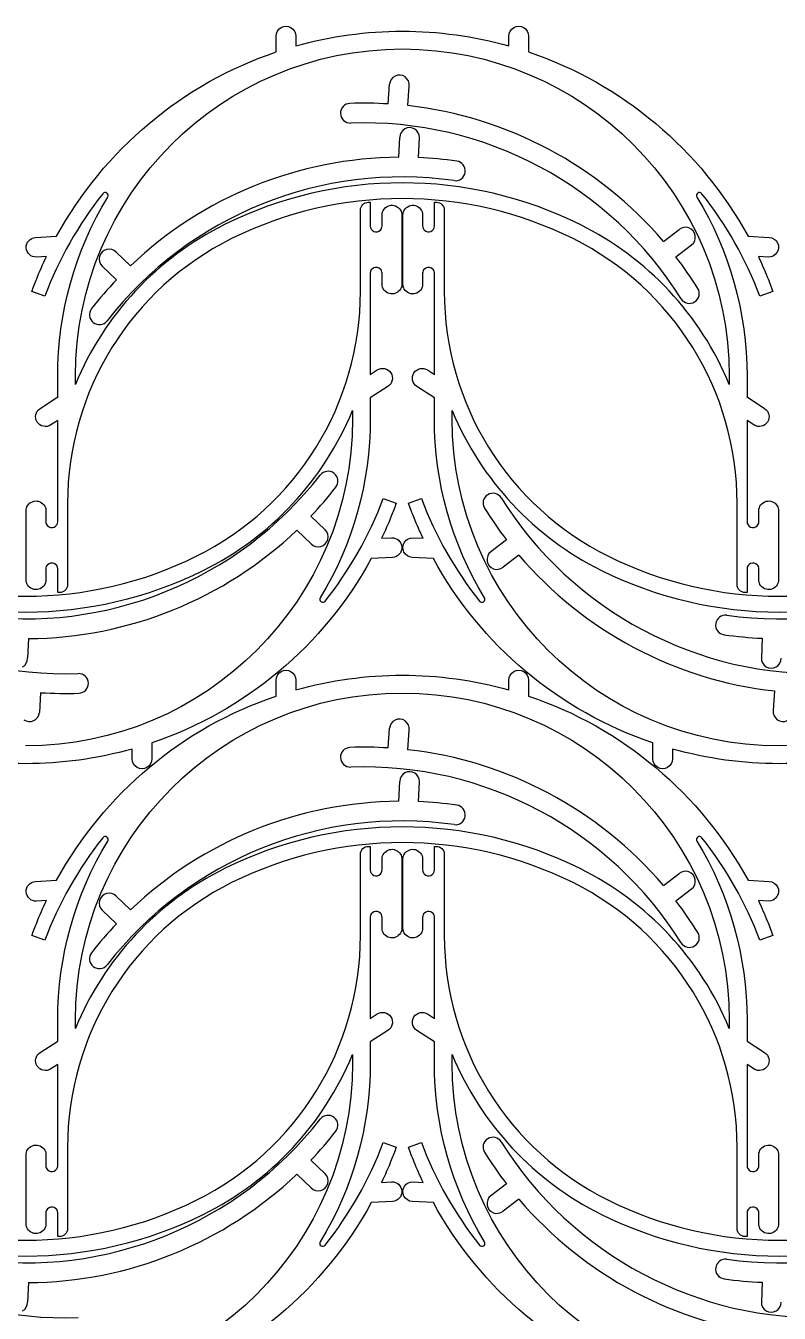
# Model space of a CAD drawing. Extents: x 5 to 3258, y 1 to 2262.
# Drawn here: x 1632 to 2174, y 1336 to 2262 of the extents above; entities that cross this region are included whole.
import ezdxf

# ---------------------------------------------------------------- set-up
doc = ezdxf.new("R2010")
doc.units = 0
doc.layers.add('Capa_1', color=7, linetype='CONTINUOUS')

msp = doc.modelspace()

# ---------------------------------------------------------------- linework, layer by layer
at = {"layer": 'Capa_1', "color": 7}
for points in [[(1811.724567, 2243.511748), (1811.724567, 2254.984296)], [(1979.263584, 2247.897682), (1979.263584, 2254.984296)], [(1993.436812, 2254.984296), (1993.436812, 2243.511748)], [(1892.459555, 2206.12214), (1893.34261, 2220.267827)], [(1906.58315, 2204.885199), (1907.466202, 2219.030888)], [(1900.12887, 2167.751546), (1900.729283, 2181.912047)], [(1914.304393, 2167.505394), (1914.904805, 2181.665895)], [(1878.084757, 2135.330079), (1879.502083, 2135.330079), (1879.502083, 2125.408791)], [(1925.66812, 2118.322176), (1925.66812, 2125.408791), (1925.66812, 2135.330079)], [(1872.415468, 2071.10931), (1872.415468, 2125.408791)], [(1932.754734, 2129.660759), (1932.754734, 2125.408791)], [(2090.545291, 2107.070794), (2101.778803, 2115.713045)], [(1638.552465, 2110.074602), (1653.805258, 2110.880718)], [(2099.468578, 2096.05349), (2110.702089, 2104.695741)], [(1646.377236, 2096.295078), (1639.300499, 2095.921131)], [(1706.950103, 2089.702258), (1696.681492, 2099.471388)], [(2165.860655, 2095.9215), (2158.783934, 2096.295474)], [(1696.92408, 2079.678047), (1686.655471, 2089.447178)], [(1879.502083, 2084.306457), (1879.502083, 2011.501106)], [(1645.229551, 2067.718674), (1635.895575, 2071.081443)], [(2169.265575, 2071.081811), (2159.931597, 2067.719043)], [(1920.722173, 2014.715594), (1920.722372, 2014.715991)], [(1920.722372, 2014.715991), (1925.66812, 2011.501106)], [(2137.856056, 2010.436523), (2137.856056, 2004.356123)], [(2150.611962, 2010.435758), (2150.611962, 1995.238429), (2150.613464, 1995.263941), (2163.28246, 1987.028643)], [(1892.172373, 2002.832759), (1879.503367, 1994.597461), (1879.501867, 1994.622973)], [(1925.66812, 1979.425276), (1925.66812, 1994.622605), (1925.666617, 1994.597093), (1912.997622, 2002.832391)], [(1641.878685, 1987.028274), (1654.547691, 1995.263572), (1654.549191, 1995.23806)], [(1938.424025, 1979.42451), (1938.424025, 1985.50491)], [(1654.548976, 1905.554577), (1654.548976, 1978.359928)], [(2155.55771, 1975.145043), (2150.611962, 1978.359928)], [(2155.557908, 1975.14544), (2155.55771, 1975.145043)], [(1661.63559, 1918.751723), (1661.63559, 1864.452243)], [(1888.821507, 1922.142359), (1898.155483, 1918.779591)], [(1907.014507, 1918.779222), (1916.348485, 1922.141991)], [(1836.717909, 1909.478494), (1846.986518, 1899.709363)], [(1826.691886, 1899.454283), (1836.960497, 1889.685153)], [(1887.673822, 1893.565956), (1894.750559, 1893.939902)], [(1910.419427, 1893.939534), (1917.496148, 1893.565559)], [(1977.468459, 1892.54645), (1966.234948, 1883.904198)], [(1986.391746, 1881.529146), (1975.158235, 1872.886895)], [(2150.611962, 1871.538857), (2150.611962, 1864.452243), (2150.611962, 1854.530955), (2149.194639, 1854.530955)], [(1655.966301, 1854.530955), (1654.548976, 1854.530955), (1654.548976, 1864.452243)], [(2143.525348, 1860.200274), (2143.525348, 1864.452243)], [(1633.513119, 1821.404995), (1632.912706, 1807.244494)], [(2161.56662, 1821.651147), (2160.966207, 1807.490646)], [(1811.724567, 1780.102655), (1811.724567, 1791.575204)], [(1979.263584, 1784.488589), (1979.263584, 1791.575204)], [(1993.436812, 1791.575204), (1993.436812, 1780.102655)], [(1642.248459, 1782.4778), (1641.365405, 1768.332113)], [(2170.353887, 1783.714741), (2169.470836, 1769.569052)], [(1892.459555, 1742.713047), (1893.34261, 1756.858734)], [(1906.58315, 1741.476106), (1907.466202, 1755.621795)], [(1722.326491, 1746.349285), (1722.326491, 1734.876737)], [(2082.843269, 1734.876737), (2082.843269, 1746.349285)], [(1900.12887, 1704.342453), (1900.729283, 1718.502954)], [(1914.304393, 1704.096301), (1914.904805, 1718.256802)], [(1878.084757, 1671.920986), (1879.502083, 1671.920986), (1879.502083, 1661.999698)], [(1925.66812, 1654.913084), (1925.66812, 1661.999698), (1925.66812, 1671.920986)], [(1872.415468, 1607.700217), (1872.415468, 1661.999698)], [(1932.754734, 1666.251666), (1932.754734, 1661.999698)], [(2090.545291, 1643.661701), (2101.778803, 1652.303952)], [(1638.552465, 1646.665509), (1653.805258, 1647.471626)], [(2099.468578, 1632.644397), (2110.702089, 1641.286648)], [(1646.377236, 1632.885985), (1639.300499, 1632.512038)], [(1706.950103, 1626.293165), (1696.681492, 1636.062295)], [(2165.860655, 1632.512407), (2158.783934, 1632.886381)], [(1696.92408, 1616.268954), (1686.655471, 1626.038085)], [(1879.502083, 1620.897364), (1879.502083, 1548.092013)], [(1645.229551, 1604.309581), (1635.895575, 1607.67235)], [(2169.265575, 1607.672718), (2159.931597, 1604.30995)], [(1920.722173, 1551.306501), (1920.722372, 1551.306898)], [(1920.722372, 1551.306898), (1925.66812, 1548.092013)], [(1892.172373, 1539.423666), (1879.503367, 1531.188369), (1879.501867, 1531.21388)], [(1925.66812, 1516.016183), (1925.66812, 1531.213512), (1925.666617, 1531.188), (1912.997622, 1539.423298)], [(2137.856056, 1547.02743), (2137.856056, 1540.94703)], [(2150.611962, 1547.026665), (2150.611962, 1531.829336), (2150.613464, 1531.854848), (2163.28246, 1523.61955)], [(1641.878685, 1523.619181), (1654.547691, 1531.854479), (1654.549191, 1531.828967)], [(1938.424025, 1516.015417), (1938.424025, 1522.095817)], [(1654.548976, 1442.145484), (1654.548976, 1514.950835), (1649.603242, 1511.73595)], [(2155.55771, 1511.73595), (2150.611962, 1514.950835)], [(2155.557908, 1511.736347), (2155.55771, 1511.73595)], [(1661.63559, 1455.34263), (1661.63559, 1401.04315)], [(1888.821507, 1458.733266), (1898.155483, 1455.370498)], [(1907.014507, 1455.370129), (1916.348485, 1458.732898)], [(1836.717909, 1446.069401), (1846.986518, 1436.30027)], [(1826.691886, 1436.04519), (1836.960497, 1426.27606)], [(1887.673822, 1430.156863), (1894.750559, 1430.530809)], [(1910.419427, 1430.530441), (1917.496148, 1430.156466)], [(1977.468459, 1429.137357), (1966.234948, 1420.495105)], [(1986.391746, 1418.120053), (1975.158235, 1409.477802)], [(1655.966301, 1391.121862), (1654.548976, 1391.121862), (1654.548976, 1401.04315)], [(2143.525348, 1396.791181), (2143.525348, 1401.04315)], [(2150.611962, 1408.129764), (2150.611962, 1401.04315), (2150.611962, 1391.121862), (2149.194639, 1391.121862)], [(1633.513119, 1357.995902), (1632.912706, 1343.835401)], [(2161.56662, 1358.242054), (2160.966207, 1344.081553)]]:
    msp.add_lwpolyline(points, dxfattribs=at)
for points in [[(2030.454479, 2119.355941)], [(2045.825603, 1870.505093)], [(2030.454479, 1655.946848)], [(2045.825603, 1407.096)]]:
    msp.add_lwpolyline(points, close=True, dxfattribs=at)
for points in [[(1811.724567, 2254.984296), (1811.724567, 2257.5161), (1813.075269, 2259.855584), (1815.267875, 2261.121486)], [(1815.267875, 2261.121486), (1817.460482, 2262.387388), (1820.161884, 2262.387388), (1822.354491, 2261.121486)], [(1822.354491, 2261.121486), (1824.547097, 2259.855584), (1825.897799, 2257.5161), (1825.897799, 2254.984296)], [(1825.897799, 2247.897682), (1876.048563, 2261.989916), (1929.112819, 2261.989916), (1979.263584, 2247.897682)], [(1979.263584, 2254.984296), (1979.263584, 2257.5161), (1980.614285, 2259.855583), (1982.806891, 2261.121484)], [(1982.806891, 2261.121484), (1984.999497, 2262.387386), (1987.700899, 2262.387386), (1989.893505, 2261.121484)], [(1989.893505, 2261.121484), (1992.086111, 2259.855583), (1993.436812, 2257.5161), (1993.436812, 2254.984296)], [(1825.897799, 2254.984296), (1825.897799, 2254.984296), (1825.897799, 2247.897682), (1825.897799, 2247.897682)], [(1653.805258, 2110.880718), (1687.92554, 2173.350446), (1744.299452, 2220.696967), (1811.724567, 2243.511748)], [(1667.304884, 2010.436523), (1667.329584, 2140.358174), (1772.658817, 2245.667384), (1902.58047, 2245.667384)], [(1902.58047, 2245.667384), (2032.502123, 2245.667384), (2137.831356, 2140.358174), (2137.856056, 2010.436523)], [(1993.436812, 2243.511748), (2060.861778, 2220.697006), (2117.235589, 2173.35063), (2151.355886, 2110.881087)], [(1897.37014, 2226.227894), (1895.044814, 2225.120118), (1893.503033, 2222.838541), (1893.34261, 2220.267827)], [(1904.536, 2225.60031), (1902.438634, 2227.095424), (1899.695466, 2227.335669), (1897.37014, 2226.227894)], [(1907.466202, 2219.030888), (1907.755078, 2221.590352), (1906.633366, 2224.105197), (1904.536, 2225.60031)], [(1864.905616, 2206.500199), (1860.99473, 2206.362862), (1857.935432, 2203.081532), (1858.071995, 2199.170618)], [(1892.459555, 2206.12214), (1883.286469, 2206.694784), (1874.09096, 2206.820953), (1864.905616, 2206.500199)], [(1858.071995, 2199.170618), (1858.208558, 2195.259704), (1861.489284, 2192.199757), (1865.400224, 2192.335547)], [(2103.170354, 2065.910927), (2052.187602, 2147.500382), (1961.550141, 2195.693174), (1865.400224, 2192.335547)], [(2090.545291, 2107.070794), (2043.864883, 2161.846257), (1978.097421, 2196.815437), (1906.58315, 2204.885199)], [(1904.330155, 2188.139106), (1902.088012, 2186.87144), (1900.709564, 2184.487662), (1900.729283, 2181.912047)], [(1911.522299, 2188.014217), (1909.32552, 2189.358963), (1906.572298, 2189.406771), (1904.330155, 2188.139106)], [(1914.904805, 2181.665895), (1915.013935, 2184.239272), (1913.719079, 2186.669471), (1911.522299, 2188.014217)], [(1939.774391, 2150.965852), (1844.502161, 2164.355489), (1749.323703, 2125.900896), (1690.09182, 2050.087546)], [(1900.12887, 2167.751546), (1828.162843, 2167.201268), (1759.100386, 2139.298225), (1706.950103, 2089.702258)], [(2030.454479, 2119.355941), (1949.890445, 2159.326892), (1855.270493, 2159.326892), (1774.706459, 2119.355941)], [(1941.746898, 2165.001208), (1932.645403, 2166.280336), (1923.487082, 2167.116051), (1914.304393, 2167.505394)], [(1947.776935, 2156.997472), (1948.321551, 2160.872686), (1945.622005, 2164.455825), (1941.746898, 2165.001208)], [(1939.774391, 2150.965852), (1943.649713, 2150.422002), (1947.232318, 2153.122257), (1947.776935, 2156.997472)], [(1687.065508, 2141.553172), (1669.384409, 2119.254225), (1655.271135, 2094.346308), (1645.229551, 2067.718674)], [(1689.945871, 2141.977492), (1689.024327, 2142.618797), (1687.76297, 2142.43298), (1687.065508, 2141.553172)], [(1690.548786, 2139.129153), (1691.131442, 2140.088855), (1690.867416, 2141.336188), (1689.945871, 2141.977492)], [(2025.415102, 2109.198781), (1948.026007, 2147.594522), (1857.134922, 2147.594522), (1779.745827, 2109.198781)], [(2115.215296, 2141.977885), (2114.293746, 2141.336588), (2114.02971, 2140.089257), (2114.612359, 2139.12955)], [(2118.095656, 2141.553541), (2117.398202, 2142.433355), (2116.136846, 2142.619182), (2115.215296, 2141.977885)], [(2159.931597, 2067.719043), (2149.890017, 2094.346676), (2135.776749, 2119.254592), (2118.095656, 2141.553541)], [(1654.549191, 2010.435389), (1654.549199, 2055.818952), (1667.001036, 2100.332616), (1690.548786, 2139.129153)], [(1872.415468, 2129.660759), (1872.415461, 2131.164353), (1873.012756, 2132.606366), (1874.075954, 2133.669571)], [(1874.075954, 2133.669571), (1875.139153, 2134.732775), (1876.581163, 2135.330078), (1878.084757, 2135.330079)], [(1888.00602, 2126.117452), (1888.00604, 2129.308049), (1890.138232, 2132.105221), (1893.214771, 2132.950688)], [(1893.214771, 2132.950688), (1896.291311, 2133.796156), (1899.553501, 2132.481421), (1901.184006, 2129.73891)], [(1903.986198, 2129.73891), (1905.616704, 2132.481419), (1908.878893, 2133.796152), (1911.955431, 2132.950685)], [(1911.955431, 2132.950685), (1915.031969, 2132.105218), (1917.164161, 2129.308048), (1917.164183, 2126.117452)], [(1925.66812, 2135.330079), (1925.66812, 2135.330079), (1927.085443, 2135.330079), (1927.085443, 2135.330079)], [(1927.085443, 2135.330079), (1928.589037, 2135.330079), (1930.031048, 2134.732776), (1931.094247, 2133.669572)], [(1931.094247, 2133.669572), (1932.157446, 2132.606367), (1932.754741, 2131.164354), (1932.754734, 2129.660759)], [(2114.612359, 2139.12955), (2138.160116, 2100.333006), (2150.611957, 2055.819331), (2150.611962, 2010.435758)], [(1872.415468, 2125.408791), (1872.415468, 2125.408791), (1872.415468, 2129.660759), (1872.415468, 2129.660759)], [(1879.502083, 2125.408791), (1879.502083, 2125.408791), (1879.502083, 2118.322176), (1879.502083, 2118.322176)], [(1888.00602, 2118.322176), (1888.00602, 2118.322176), (1888.00602, 2126.117452), (1888.00602, 2126.117452)], [(1901.184006, 2129.73891), (1901.835417, 2128.643236), (1902.17924, 2127.392144), (1902.179248, 2126.117452)], [(1902.179248, 2126.117452), (1902.179248, 2126.117452), (1902.179248, 2076.511181), (1902.179248, 2076.511181)], [(1902.990954, 2126.117452), (1902.990963, 2127.392144), (1903.334786, 2128.643236), (1903.986198, 2129.73891)], [(1902.990954, 2076.511181), (1902.990954, 2076.511181), (1902.990954, 2126.117452), (1902.990954, 2126.117452)], [(1917.164183, 2126.117452), (1917.164183, 2126.117452), (1917.164183, 2118.322176), (1917.164183, 2118.322176)], [(1932.754734, 2125.408791), (1932.754734, 2125.408791), (1932.754734, 2071.10931), (1932.754734, 2071.10931)], [(1774.706459, 2119.355941), (1726.17345, 2095.27682), (1688.015509, 2054.419353), (1667.304884, 2004.356123)], [(1879.502083, 2118.322176), (1879.502084, 2116.602417), (1880.538042, 2115.051997), (1882.126893, 2114.393873)], [(1882.126893, 2114.393873), (1883.715743, 2113.73575), (1885.544589, 2114.099529), (1886.760644, 2115.315581)], [(1886.760644, 2115.315581), (1887.558043, 2116.112979), (1888.006019, 2117.194484), (1888.00602, 2118.322176)], [(1917.164183, 2118.322176), (1917.164183, 2117.194484), (1917.612157, 2116.11298), (1918.409556, 2115.315581)], [(1918.409556, 2115.315581), (1919.62561, 2114.099527), (1921.454458, 2113.735746), (1923.043309, 2114.39387)], [(1923.043309, 2114.39387), (1924.632161, 2115.051994), (1925.66812, 2116.602416), (1925.66812, 2118.322176)], [(2137.856056, 2004.356123), (2117.145431, 2054.419354), (2078.987489, 2095.276821), (2030.454479, 2119.355941)], [(2108.863602, 2116.957293), (2106.451292, 2117.860034), (2103.739163, 2117.383724), (2101.778803, 2115.713045)], [(2113.390953, 2111.367514), (2113.009026, 2113.91473), (2111.275912, 2116.054552), (2108.863602, 2116.957293)], [(1631.854932, 2102.624123), (1631.648475, 2106.530471), (1634.646269, 2109.865281), (1638.552465, 2110.074602)], [(1779.745827, 2109.198781), (1707.397518, 2073.303969), (1661.63558, 1999.515053), (1661.63559, 1918.751723)], [(2143.525348, 1918.751723), (2143.525355, 1999.515055), (2097.763414, 2073.303971), (2025.415102, 2109.198781)], [(2110.702089, 2104.695741), (2112.743558, 2106.266279), (2113.772881, 2108.820298), (2113.390953, 2111.367514)], [(2151.355886, 2110.881087), (2151.355886, 2110.881087), (2166.60869, 2110.074999), (2166.60869, 2110.074999)], [(2166.60869, 2110.074999), (2169.136969, 2109.941375), (2171.401908, 2108.469081), (2172.550326, 2106.212715)], [(2172.550326, 2106.212715), (2173.698744, 2103.95635), (2173.556169, 2101.258708), (2172.176308, 2099.135966)], [(1639.300499, 2095.921131), (1635.394001, 2095.717538), (1632.061389, 2098.717775), (1631.854932, 2102.624123)], [(1639.421737, 2080.356602), (1641.576687, 2085.739312), (1643.896278, 2091.054637), (1646.377236, 2096.295078)], [(1684.678642, 2096.363503), (1684.032556, 2093.870135), (1684.789307, 2091.222493), (1686.655471, 2089.447178)], [(1689.765524, 2101.449466), (1687.27204, 2100.803831), (1685.324727, 2098.85687), (1684.678642, 2096.363503)], [(1696.681492, 2099.471388), (1694.906514, 2101.337872), (1692.259008, 2102.095102), (1689.765524, 2101.449466)], [(2115.189963, 2073.421651), (2110.319503, 2081.216008), (2105.072844, 2088.768877), (2099.468578, 2096.05349)], [(2158.783934, 2096.295474), (2161.062543, 2091.482412), (2163.205072, 2086.606095), (2165.20897, 2081.672331)], [(2172.176308, 2099.135966), (2170.796448, 2097.013224), (2168.388934, 2095.787876), (2165.860655, 2095.9215)], [(1882.126932, 2088.234691), (1880.538089, 2087.576589), (1879.502118, 2086.026201), (1879.502083, 2084.306457)], [(1886.760644, 2087.312967), (1885.5446, 2088.529008), (1883.715774, 2088.892793), (1882.126932, 2088.234691)], [(1888.00602, 2084.306457), (1888.005996, 2085.43412), (1887.558023, 2086.51559), (1886.760644, 2087.312967)], [(1918.409556, 2087.312967), (1917.612178, 2086.515589), (1917.164205, 2085.434119), (1917.164183, 2084.306457)], [(1923.04327, 2088.234694), (1921.454426, 2088.892796), (1919.625599, 2088.52901), (1918.409556, 2087.312967)], [(1925.66812, 2084.306457), (1925.668085, 2086.026202), (1924.632114, 2087.576592), (1923.04327, 2088.234694)], [(1635.895575, 2071.081443), (1637.016754, 2074.1935), (1638.192322, 2077.285693), (1639.421737, 2080.356602)], [(1696.92408, 2079.678047), (1690.589063, 2073.019144), (1684.581653, 2066.056075), (1678.923139, 2058.813517)], [(1893.214744, 2069.677896), (1890.138198, 2070.523378), (1888.006014, 2073.320574), (1888.00602, 2076.511181)], [(1888.00602, 2076.511181), (1888.00602, 2076.511181), (1888.00602, 2084.306457), (1888.00602, 2084.306457)], [(1902.179248, 2076.511181), (1902.17925, 2075.23647), (1901.835427, 2073.985357), (1901.184006, 2072.889666)], [(1903.986198, 2072.889666), (1903.334776, 2073.985357), (1902.990953, 2075.23647), (1902.990954, 2076.511181)], [(1917.164183, 2076.511181), (1917.164186, 2073.320575), (1915.032003, 2070.523381), (1911.955458, 2069.677899)], [(1917.164183, 2084.306457), (1917.164183, 2084.306457), (1917.164183, 2076.511181), (1917.164183, 2076.511181)], [(1925.66812, 2011.501106), (1925.66812, 2011.501106), (1925.66812, 2084.306457), (1925.66812, 2084.306457)], [(2165.20897, 2081.672331), (2166.631661, 2078.169563), (2167.984133, 2074.638684), (2169.265575, 2071.081811)], [(1754.305231, 1880.662252), (1826.65354, 1916.557065), (1872.415478, 1990.345981), (1872.415468, 2071.10931)], [(1901.184006, 2072.889666), (1899.553496, 2070.147147), (1896.29129, 2068.832413), (1893.214744, 2069.677896)], [(1911.955458, 2069.677899), (1908.878914, 2068.832417), (1905.616709, 2070.147149), (1903.986198, 2072.889666)], [(1932.754734, 2071.10931), (1932.754726, 1990.345979), (1978.516667, 1916.557062), (2050.86498, 1880.662252)], [(2112.934778, 2063.657673), (2116.253437, 2065.731412), (2117.263046, 2070.102582), (2115.189963, 2073.421651)], [(1678.923139, 2058.813517), (1676.514475, 2055.729326), (1677.061642, 2051.276569), (1680.145357, 2048.867295)], [(2103.170354, 2065.910927), (2105.244749, 2062.592678), (2109.616118, 2061.583933), (2112.934778, 2063.657673)], [(1680.145357, 2048.867295), (1683.229071, 2046.458022), (1687.681936, 2047.004307), (1690.09182, 2050.087546)], [(1654.549191, 1995.23806), (1654.549191, 1995.23806), (1654.549191, 2010.435389), (1654.549191, 2010.435389)], [(1667.304884, 2004.356123), (1667.304884, 2004.356123), (1667.304884, 2010.436523), (1667.304884, 2010.436523)], [(1879.502083, 2011.501106), (1879.502083, 2011.501106), (1884.447816, 2014.715991), (1884.447816, 2014.715991)], [(1884.447816, 2014.715991), (1887.729003, 2016.842046), (1892.112132, 2015.909054), (1894.242999, 2012.630991)], [(1894.242999, 2012.630991), (1896.373866, 2009.352927), (1895.447307, 2004.968434), (1892.172373, 2002.832759)], [(1912.997622, 2002.832391), (1909.727012, 2004.969776), (1908.803356, 2009.351053), (1910.932762, 2012.626864)], [(1910.932762, 2012.626864), (1913.062169, 2015.902675), (1917.441181, 2016.837008), (1920.722173, 2014.715594)], [(1879.501867, 1994.622973), (1879.501867, 1994.622973), (1879.501867, 1979.425644), (1879.501867, 1979.425644)], [(1639.808059, 1977.230043), (1637.677192, 1980.508106), (1638.603751, 1984.8926), (1641.878685, 1987.028274)], [(1759.344599, 1870.505093), (1807.877608, 1894.584213), (1846.03555, 1935.44168), (1866.746174, 1985.50491)], [(1866.746174, 1985.50491), (1866.746174, 1985.50491), (1866.746174, 1979.42451), (1866.746174, 1979.42451)], [(1938.424025, 1985.50491), (1959.134651, 1935.44168), (1997.292593, 1894.584213), (2045.825603, 1870.505093)], [(2163.28246, 1987.028643), (2166.55307, 1984.891257), (2167.476726, 1980.50998), (2165.347319, 1977.234169)], [(1866.746174, 1979.42451), (1866.721474, 1849.50286), (1761.392241, 1744.19365), (1631.470588, 1744.19365)], [(1649.603242, 1975.145043), (1646.322055, 1973.018988), (1641.938926, 1973.951979), (1639.808059, 1977.230043)], [(1654.548976, 1978.359928), (1654.548976, 1978.359928), (1649.603242, 1975.145043), (1649.603242, 1975.145043)], [(1879.501867, 1979.425644), (1879.501859, 1934.042081), (1867.050022, 1889.528417), (1843.502272, 1850.73188)], [(1961.667723, 1850.731484), (1938.119966, 1889.528028), (1925.668125, 1934.041702), (1925.66812, 1979.425276)], [(2173.699612, 1744.19365), (2043.777959, 1744.19365), (1938.448726, 1849.50286), (1938.424025, 1979.42451)], [(2150.611962, 1978.359928), (2150.611962, 1978.359928), (2150.611962, 1905.554577), (2150.611962, 1905.554577)], [(2165.347319, 1977.234169), (2163.217913, 1973.958359), (2158.8389, 1973.024025), (2155.557908, 1975.14544)], [(2408.975198, 1979.42451), (2408.950497, 1849.50286), (2303.621264, 1744.19365), (2173.699612, 1744.19365)], [(1593.867599, 1838.190689), (1689.139828, 1824.801052), (1784.318286, 1863.255645), (1843.550169, 1939.068995)], [(1853.496632, 1940.289246), (1850.412918, 1942.698519), (1845.960053, 1942.152234), (1843.550169, 1939.068995)], [(1854.71885, 1930.343024), (1857.127514, 1933.427215), (1856.580347, 1937.879972), (1853.496632, 1940.289246)], [(2136.096622, 1838.190689), (2231.368852, 1824.801052), (2326.54731, 1863.255645), (2385.779193, 1939.068995)], [(1836.717909, 1909.478494), (1843.052926, 1916.137397), (1849.060336, 1923.100466), (1854.71885, 1930.343024)], [(1973.766684, 1922.689013), (1971.692289, 1926.007262), (1967.320919, 1927.016006), (1964.00226, 1924.942267)], [(1431.537661, 1922.689013), (1482.520413, 1841.099558), (1573.157873, 1792.906765), (1669.30779, 1796.264393)], [(1632.867052, 1916.971367), (1634.497562, 1919.713887), (1637.759768, 1921.02862), (1640.836314, 1920.183138)], [(1640.836314, 1920.183138), (1643.91286, 1919.337655), (1646.045044, 1916.54046), (1646.045039, 1913.349852)], [(1846.98555, 1848.307861), (1864.666649, 1870.606809), (1878.779923, 1895.514725), (1888.821507, 1922.142359)], [(1898.155483, 1918.779591), (1897.034304, 1915.667534), (1895.858736, 1912.57534), (1894.629321, 1909.504432)], [(1911.071112, 1908.188702), (1909.648421, 1911.69147), (1908.295949, 1915.22235), (1907.014507, 1918.779222)], [(1916.348485, 1922.141991), (1926.390064, 1895.514358), (1940.503333, 1870.606442), (1958.184425, 1848.307493)], [(1964.00226, 1924.942267), (1960.6836, 1922.868528), (1959.673992, 1918.497358), (1961.747074, 1915.178289)], [(1973.766684, 1922.689013), (2024.749436, 1841.099558), (2115.386897, 1792.906765), (2211.536813, 1796.264393)], [(2143.525348, 1864.452243), (2143.525348, 1864.452243), (2143.525348, 1918.751723), (2143.525348, 1918.751723)], [(2159.115899, 1913.349852), (2159.115895, 1916.540458), (2161.248079, 1919.337652), (2164.324623, 1920.183134)], [(2164.324623, 1920.183134), (2167.401168, 1921.028617), (2170.663372, 1919.713885), (2172.293883, 1916.971367)], [(1631.87181, 1913.349852), (1631.871808, 1914.624564), (1632.215631, 1915.875676), (1632.867052, 1916.971367)], [(1631.87181, 1863.743581), (1631.87181, 1863.743581), (1631.87181, 1913.349852), (1631.87181, 1913.349852)], [(1646.045039, 1913.349852), (1646.045039, 1913.349852), (1646.045039, 1905.554577), (1646.045039, 1905.554577)], [(1894.629321, 1909.504432), (1892.474372, 1904.121722), (1890.154781, 1898.806396), (1887.673822, 1893.565956)], [(1961.747074, 1915.178289), (1966.617534, 1907.383932), (1971.864194, 1899.831063), (1977.468459, 1892.54645)], [(2159.115899, 1905.554577), (2159.115899, 1905.554577), (2159.115899, 1913.349852), (2159.115899, 1913.349852)], [(2172.293883, 1916.971367), (2172.945305, 1915.875676), (2173.289129, 1914.624564), (2173.289127, 1913.349852)], [(2173.289127, 1913.349852), (2173.289127, 1913.349852), (2173.289127, 1863.743581), (2173.289127, 1863.743581)], [(1633.513119, 1821.404995), (1705.479147, 1821.955273), (1774.541603, 1849.858316), (1826.691886, 1899.454283)], [(1646.045039, 1905.554577), (1646.045062, 1904.426914), (1646.493036, 1903.345444), (1647.290415, 1902.548066)], [(1647.290415, 1902.548066), (1648.506458, 1901.332025), (1650.335284, 1900.968241), (1651.924126, 1901.626342)], [(1651.924126, 1901.626342), (1653.512969, 1902.284444), (1654.54894, 1903.834833), (1654.548976, 1905.554577)], [(1848.963347, 1892.793038), (1849.609433, 1895.286406), (1848.852682, 1897.934048), (1846.986518, 1899.709363)], [(1917.496148, 1893.565559), (1915.217539, 1898.378622), (1913.07501, 1903.254938), (1911.071112, 1908.188702)], [(2150.611962, 1905.554577), (2150.611997, 1903.834832), (2151.647968, 1902.284441), (2153.236812, 1901.626339)], [(2153.236812, 1901.626339), (2154.825656, 1900.968237), (2156.654482, 1901.332023), (2157.870526, 1902.548066)], [(2157.870526, 1902.548066), (2158.667904, 1903.345444), (2159.115876, 1904.426914), (2159.115899, 1905.554577)], [(1843.876465, 1887.707075), (1846.369949, 1888.35271), (1848.317262, 1890.299671), (1848.963347, 1892.793038)], [(1894.750559, 1893.939902), (1898.657057, 1894.143496), (1901.989669, 1891.143259), (1902.196126, 1887.23691)], [(1903.729756, 1883.648318), (1902.581338, 1885.904684), (1902.723912, 1888.602325), (1904.103773, 1890.725068)], [(1904.103773, 1890.725068), (1905.483634, 1892.84781), (1907.891148, 1894.073157), (1910.419427, 1893.939534)], [(1508.635956, 1880.662252), (1586.025051, 1842.266512), (1676.916136, 1842.266512), (1754.305231, 1880.662252)], [(1836.960497, 1889.685153), (1838.735475, 1887.818669), (1841.382981, 1887.061439), (1843.876465, 1887.707075)], [(1902.196126, 1887.23691), (1902.402583, 1883.330562), (1899.40479, 1879.995752), (1895.498594, 1879.786432)], [(1909.671392, 1879.786035), (1907.143113, 1879.919658), (1904.878174, 1881.391952), (1903.729756, 1883.648318)], [(1966.234948, 1883.904198), (1964.19348, 1882.333661), (1963.164157, 1879.779642), (1963.546085, 1877.232426)], [(1986.391746, 1881.529146), (2033.072154, 1826.753683), (2098.839617, 1791.784503), (2170.353887, 1783.714741)], [(2050.86498, 1880.662252), (2128.254075, 1842.266512), (2219.14516, 1842.266512), (2296.534255, 1880.662252)], [(1647.290415, 1874.545452), (1646.493015, 1873.748054), (1646.045039, 1872.66655), (1646.045039, 1871.538857)], [(1646.045039, 1871.538857), (1646.045039, 1871.538857), (1646.045039, 1863.743581), (1646.045039, 1863.743581)], [(1651.924166, 1875.46716), (1650.335315, 1876.125284), (1648.506469, 1875.761505), (1647.290415, 1874.545452)], [(1654.548976, 1871.538857), (1654.548974, 1873.258616), (1653.513016, 1874.809037), (1651.924166, 1875.46716)], [(1654.548976, 1864.452243), (1654.548976, 1864.452243), (1654.548976, 1871.538857), (1654.548976, 1871.538857)], [(1880.2458, 1878.980315), (1846.125518, 1816.510588), (1789.751607, 1769.164067), (1722.326491, 1746.349285)], [(1895.498594, 1879.786432), (1895.498594, 1879.786432), (1880.2458, 1878.980315), (1880.2458, 1878.980315)], [(1924.924195, 1878.979946), (1924.924195, 1878.979946), (1909.671392, 1879.786035), (1909.671392, 1879.786035)], [(2082.843269, 1746.349285), (2015.418304, 1769.164028), (1959.044493, 1816.510403), (1924.924195, 1878.979946)], [(1963.546085, 1877.232426), (1963.928012, 1874.685209), (1965.661126, 1872.545388), (1968.073436, 1871.642647)], [(1968.073436, 1871.642647), (1970.485745, 1870.739905), (1973.197875, 1871.216216), (1975.158235, 1872.886895)], [(2153.236773, 1875.467163), (2151.647921, 1874.809039), (2150.611962, 1873.258618), (2150.611962, 1871.538857)], [(2157.870526, 1874.545452), (2156.654471, 1875.761507), (2154.825624, 1876.125287), (2153.236773, 1875.467163)], [(2159.115899, 1871.538857), (2159.115899, 1872.666549), (2158.667925, 1873.748054), (2157.870526, 1874.545452)], [(2159.115899, 1863.743581), (2159.115899, 1863.743581), (2159.115899, 1871.538857), (2159.115899, 1871.538857)], [(1503.59658, 1870.505093), (1584.160613, 1830.534141), (1678.780565, 1830.534141), (1759.344599, 1870.505093)], [(1632.867052, 1860.122123), (1632.215641, 1861.217798), (1631.871818, 1862.468889), (1631.87181, 1863.743581)], [(1646.045039, 1863.743581), (1646.045018, 1860.552985), (1643.912826, 1857.755813), (1640.836287, 1856.910345)], [(1661.63559, 1864.452243), (1661.63559, 1864.452243), (1661.63559, 1860.200274), (1661.63559, 1860.200274)], [(2045.825603, 1870.505093), (2126.389637, 1830.534141), (2221.009589, 1830.534141), (2301.573623, 1870.505093)], [(2164.324651, 1856.910349), (2161.248113, 1857.755816), (2159.115921, 1860.552986), (2159.115899, 1863.743581)], [(2173.289127, 1863.743581), (2173.289119, 1862.468889), (2172.945295, 1861.217798), (2172.293883, 1860.122123)], [(1640.836287, 1856.910345), (1637.759747, 1856.064878), (1634.497557, 1857.379613), (1632.867052, 1860.122123)], [(1659.975104, 1856.191463), (1658.911905, 1855.128258), (1657.469895, 1854.530955), (1655.966301, 1854.530955)], [(1661.63559, 1860.200274), (1661.635597, 1858.69668), (1661.038302, 1857.254667), (1659.975104, 1856.191463)], [(2145.185835, 1856.191462), (2144.122636, 1857.254666), (2143.52534, 1858.69668), (2143.525348, 1860.200274)], [(2149.194639, 1854.530955), (2147.691045, 1854.530955), (2146.249034, 1855.128257), (2145.185835, 1856.191462)], [(2172.293883, 1860.122123), (2170.663378, 1857.379615), (2167.401189, 1856.064881), (2164.324651, 1856.910349)], [(1843.502272, 1850.73188), (1842.919616, 1849.772179), (1843.183642, 1848.524845), (1844.105187, 1847.883541)], [(1844.105187, 1847.883541), (1845.026731, 1847.242237), (1846.288088, 1847.428053), (1846.98555, 1848.307861)], [(1958.184425, 1848.307493), (1958.88188, 1847.427679), (1960.143236, 1847.241851), (1961.064786, 1847.883148)], [(1961.064786, 1847.883148), (1961.986336, 1848.524446), (1962.250372, 1849.771777), (1961.667723, 1850.731484)], [(2136.096622, 1838.190689), (2132.2213, 1838.734539), (2128.638695, 1836.034284), (2128.094078, 1832.159069)], [(2128.094078, 1832.159069), (2127.549461, 1828.283855), (2130.249008, 1824.700716), (2134.124114, 1824.155333)], [(2134.124114, 1824.155333), (2143.22561, 1822.876205), (2152.38393, 1822.04049), (2161.56662, 1821.651147)], [(1629.311834, 1801.017435), (1631.553977, 1802.285101), (1632.932425, 1804.668879), (1632.912706, 1807.244494)], [(2160.966207, 1807.490646), (2160.857078, 1804.917269), (2162.151934, 1802.48707), (2164.348713, 1801.142324)], [(2171.540858, 1801.017435), (2173.783, 1802.285101), (2175.161449, 1804.668879), (2175.14173, 1807.244494)], [(1811.724567, 1791.575204), (1811.724567, 1794.107007), (1813.075269, 1796.446491), (1815.267875, 1797.712393)], [(1815.267875, 1797.712393), (1817.460482, 1798.978295), (1820.161884, 1798.978295), (1822.354491, 1797.712393)], [(1822.354491, 1797.712393), (1824.547097, 1796.446491), (1825.897799, 1794.107007), (1825.897799, 1791.575204)], [(1825.897799, 1784.488589), (1876.048563, 1798.580823), (1929.112819, 1798.580823), (1979.263584, 1784.488589)], [(1979.263584, 1791.575204), (1979.263584, 1794.107007), (1980.614285, 1796.44649), (1982.806891, 1797.712391)], [(1982.806891, 1797.712391), (1984.999497, 1798.978293), (1987.700899, 1798.978293), (1989.893505, 1797.712391)], [(1989.893505, 1797.712391), (1992.086111, 1796.44649), (1993.436812, 1794.107007), (1993.436812, 1791.575204)], [(2164.348713, 1801.142324), (2166.545493, 1799.797578), (2169.298715, 1799.74977), (2171.540858, 1801.017435)], [(1676.636019, 1789.429322), (1676.499456, 1793.340235), (1673.21873, 1796.400182), (1669.30779, 1796.264393)], [(1669.802398, 1782.099741), (1673.713284, 1782.237077), (1676.772582, 1785.518408), (1676.636019, 1789.429322)], [(1825.897799, 1791.575204), (1825.897799, 1791.575204), (1825.897799, 1784.488589), (1825.897799, 1784.488589)], [(1642.248459, 1782.4778), (1651.421545, 1781.905156), (1660.617054, 1781.778987), (1669.802398, 1782.099741)], [(1653.805258, 1647.471626), (1687.92554, 1709.941353), (1744.299452, 1757.287874), (1811.724567, 1780.102655)], [(1667.304884, 1547.02743), (1667.329584, 1676.949081), (1772.658817, 1782.258291), (1902.58047, 1782.258291)], [(1902.58047, 1782.258291), (2032.502123, 1782.258291), (2137.831356, 1676.949081), (2137.856056, 1547.02743)], [(1993.436812, 1780.102655), (2060.861778, 1757.287913), (2117.235589, 1709.941537), (2151.355886, 1647.471994)], [(2169.470836, 1769.569052), (2169.181959, 1767.009588), (2170.303672, 1764.494743), (2172.401038, 1762.99963)], [(1630.172015, 1762.99963), (1632.269381, 1761.504516), (1635.012548, 1761.264271), (1637.337874, 1762.372046)], [(1637.337874, 1762.372046), (1639.6632, 1763.479822), (1641.204982, 1765.761398), (1641.365405, 1768.332113)], [(1897.37014, 1762.818801), (1895.044814, 1761.711025), (1893.503033, 1759.429448), (1893.34261, 1756.858734)], [(1904.536, 1762.191217), (1902.438634, 1763.686331), (1899.695466, 1763.926576), (1897.37014, 1762.818801)], [(1907.466202, 1755.621795), (1907.755078, 1758.181259), (1906.633366, 1760.696104), (1904.536, 1762.191217)], [(2172.401038, 1762.99963), (2174.498404, 1761.504516), (2177.241571, 1761.264271), (2179.566897, 1762.372046)], [(1708.15326, 1741.963351), (1658.002495, 1727.871117), (1604.938239, 1727.871117), (1554.787474, 1741.963351)], [(1708.15326, 1734.876737), (1708.15326, 1734.876737), (1708.15326, 1741.963351), (1708.15326, 1741.963351)], [(1864.905616, 1743.091106), (1860.99473, 1742.953769), (1857.935432, 1739.672439), (1858.071995, 1735.761525)], [(1892.459555, 1742.713047), (1883.286469, 1743.285691), (1874.09096, 1743.41186), (1864.905616, 1743.091106)], [(2250.382283, 1741.963351), (2200.231518, 1727.871117), (2147.167262, 1727.871117), (2097.016498, 1741.963351)], [(2097.016498, 1741.963351), (2097.016498, 1741.963351), (2097.016498, 1734.876737), (2097.016498, 1734.876737)], [(1711.696567, 1728.739548), (1709.503961, 1730.00545), (1708.15326, 1732.344933), (1708.15326, 1734.876737)], [(1722.326491, 1734.876737), (1722.326491, 1732.344933), (1720.975789, 1730.00545), (1718.783183, 1728.739548)], [(1858.071995, 1735.761525), (1858.208558, 1731.850611), (1861.489284, 1728.790665), (1865.400224, 1728.926454)], [(2090.545291, 1643.661701), (2043.864883, 1698.437164), (1978.097421, 1733.406344), (1906.58315, 1741.476106)], [(2086.386576, 1728.739549), (2084.19397, 1730.005451), (2082.843269, 1732.344934), (2082.843269, 1734.876737)], [(2097.016498, 1734.876737), (2097.016498, 1732.344934), (2095.665797, 1730.005451), (2093.473191, 1728.739549)], [(1718.783183, 1728.739548), (1716.590576, 1727.473646), (1713.889174, 1727.473646), (1711.696567, 1728.739548)], [(2103.170354, 1602.501834), (2052.187602, 1684.091289), (1961.550141, 1732.284082), (1865.400224, 1728.926454)], [(1904.330155, 1724.730013), (1902.088012, 1723.462347), (1900.709564, 1721.078569), (1900.729283, 1718.502954)], [(1911.522299, 1724.605124), (1909.32552, 1725.94987), (1906.572298, 1725.997678), (1904.330155, 1724.730013)], [(1914.904805, 1718.256802), (1915.013935, 1720.83018), (1913.719079, 1723.260379), (1911.522299, 1724.605124)], [(2093.473191, 1728.739549), (2091.280585, 1727.473647), (2088.579182, 1727.473647), (2086.386576, 1728.739549)], [(1939.774391, 1687.55676), (1844.502161, 1700.946396), (1749.323703, 1662.491804), (1690.09182, 1586.678453)], [(1900.12887, 1704.342453), (1828.162843, 1703.792175), (1759.100386, 1675.889132), (1706.950103, 1626.293165)], [(2030.454479, 1655.946848), (1949.890445, 1695.917799), (1855.270493, 1695.917799), (1774.706459, 1655.946848)], [(1941.746898, 1701.592115), (1932.645403, 1702.871243), (1923.487082, 1703.706959), (1914.304393, 1704.096301)], [(1947.776935, 1693.588379), (1948.321551, 1697.463593), (1945.622005, 1701.046732), (1941.746898, 1701.592115)], [(1939.774391, 1687.55676), (1943.649713, 1687.012909), (1947.232318, 1689.713164), (1947.776935, 1693.588379)], [(1687.065508, 1678.144079), (1669.384409, 1655.845132), (1655.271135, 1630.937215), (1645.229551, 1604.309581)], [(1689.945871, 1678.568399), (1689.024327, 1679.209704), (1687.76297, 1679.023887), (1687.065508, 1678.144079)], [(1690.548786, 1675.72006), (1691.131442, 1676.679762), (1690.867416, 1677.927095), (1689.945871, 1678.568399)], [(2025.415102, 1645.789689), (1948.026007, 1684.185429), (1857.134922, 1684.185429), (1779.745827, 1645.789689)], [(2115.215296, 1678.568792), (2114.293746, 1677.927495), (2114.02971, 1676.680164), (2114.612359, 1675.720457)], [(2118.095656, 1678.144448), (2117.398202, 1679.024262), (2116.136846, 1679.210089), (2115.215296, 1678.568792)], [(2159.931597, 1604.30995), (2149.890017, 1630.937583), (2135.776749, 1655.845499), (2118.095656, 1678.144448)], [(1654.549191, 1547.026297), (1654.549199, 1592.409859), (1667.001036, 1636.923523), (1690.548786, 1675.72006)], [(1872.415468, 1666.251666), (1872.415461, 1667.75526), (1873.012756, 1669.197273), (1874.075954, 1670.260478)], [(1874.075954, 1670.260478), (1875.139153, 1671.323682), (1876.581163, 1671.920985), (1878.084757, 1671.920986)], [(1888.00602, 1662.708359), (1888.00604, 1665.898956), (1890.138232, 1668.696128), (1893.214771, 1669.541595)], [(1893.214771, 1669.541595), (1896.291311, 1670.387063), (1899.553501, 1669.072328), (1901.184006, 1666.329817)], [(1903.986198, 1666.329817), (1905.616704, 1669.072326), (1908.878893, 1670.387059), (1911.955431, 1669.541592)], [(1911.955431, 1669.541592), (1915.031969, 1668.696125), (1917.164161, 1665.898955), (1917.164183, 1662.708359)], [(1925.66812, 1671.920986), (1925.66812, 1671.920986), (1927.085443, 1671.920986), (1927.085443, 1671.920986)], [(1927.085443, 1671.920986), (1928.589037, 1671.920986), (1930.031048, 1671.323683), (1931.094247, 1670.260479)], [(1931.094247, 1670.260479), (1932.157446, 1669.197274), (1932.754741, 1667.755261), (1932.754734, 1666.251666)], [(2114.612359, 1675.720457), (2138.160116, 1636.923913), (2150.611957, 1592.410238), (2150.611962, 1547.026665)], [(1872.415468, 1661.999698), (1872.415468, 1661.999698), (1872.415468, 1666.251666), (1872.415468, 1666.251666)], [(1879.502083, 1661.999698), (1879.502083, 1661.999698), (1879.502083, 1654.913083), (1879.502083, 1654.913083)], [(1888.00602, 1654.913083), (1888.00602, 1654.913083), (1888.00602, 1662.708359), (1888.00602, 1662.708359)], [(1901.184006, 1666.329817), (1901.835417, 1665.234143), (1902.17924, 1663.983051), (1902.179248, 1662.708359)], [(1902.179248, 1662.708359), (1902.179248, 1662.708359), (1902.179248, 1613.102088), (1902.179248, 1613.102088)], [(1902.990954, 1662.708359), (1902.990963, 1663.983051), (1903.334786, 1665.234143), (1903.986198, 1666.329817)], [(1902.990954, 1613.102088), (1902.990954, 1613.102088), (1902.990954, 1662.708359), (1902.990954, 1662.708359)], [(1917.164183, 1662.708359), (1917.164183, 1662.708359), (1917.164183, 1654.913083), (1917.164183, 1654.913083)], [(1932.754734, 1661.999698), (1932.754734, 1661.999698), (1932.754734, 1607.700217), (1932.754734, 1607.700217)], [(1774.706459, 1655.946848), (1726.17345, 1631.867727), (1688.015509, 1591.01026), (1667.304884, 1540.94703)], [(1879.502083, 1654.913083), (1879.502084, 1653.193324), (1880.538042, 1651.642904), (1882.126893, 1650.98478)], [(1882.126893, 1650.98478), (1883.715743, 1650.326657), (1885.544589, 1650.690436), (1886.760644, 1651.906488)], [(1886.760644, 1651.906488), (1887.558043, 1652.703886), (1888.006019, 1653.785391), (1888.00602, 1654.913083)], [(1917.164183, 1654.913083), (1917.164183, 1653.785391), (1917.612157, 1652.703887), (1918.409556, 1651.906488)], [(1918.409556, 1651.906488), (1919.62561, 1650.690434), (1921.454458, 1650.326654), (1923.043309, 1650.984777)], [(1923.043309, 1650.984777), (1924.632161, 1651.642901), (1925.66812, 1653.193323), (1925.66812, 1654.913084)], [(2137.856056, 1540.94703), (2117.145431, 1591.010261), (2078.987489, 1631.867728), (2030.454479, 1655.946848)], [(2108.863602, 1653.5482), (2106.451292, 1654.450941), (2103.739163, 1653.974631), (2101.778803, 1652.303952)], [(2113.390953, 1647.958421), (2113.009026, 1650.505637), (2111.275912, 1652.645459), (2108.863602, 1653.5482)], [(1631.854932, 1639.21503), (1631.648475, 1643.121379), (1634.646269, 1646.456188), (1638.552465, 1646.665509)], [(1779.745827, 1645.789689), (1707.397518, 1609.894876), (1661.63558, 1536.10596), (1661.63559, 1455.34263)], [(2143.525348, 1455.34263), (2143.525355, 1536.105962), (2097.763414, 1609.894878), (2025.415102, 1645.789689)], [(2110.702089, 1641.286648), (2112.743558, 1642.857186), (2113.772881, 1645.411205), (2113.390953, 1647.958421)], [(2151.355886, 1647.471994), (2151.355886, 1647.471994), (2166.60869, 1646.665906), (2166.60869, 1646.665906)], [(2166.60869, 1646.665906), (2169.136969, 1646.532282), (2171.401908, 1645.059988), (2172.550326, 1642.803623)], [(2172.550326, 1642.803623), (2173.698744, 1640.547257), (2173.556169, 1637.849615), (2172.176308, 1635.726873)], [(1639.300499, 1632.512038), (1635.394001, 1632.308445), (1632.061389, 1635.308682), (1631.854932, 1639.21503)], [(1639.421737, 1616.947509), (1641.576687, 1622.330219), (1643.896278, 1627.645544), (1646.377236, 1632.885985)], [(1684.678642, 1632.95441), (1684.032556, 1630.461042), (1684.789307, 1627.8134), (1686.655471, 1626.038085)], [(1689.765524, 1638.040374), (1687.27204, 1637.394738), (1685.324727, 1635.447777), (1684.678642, 1632.95441)], [(1696.681492, 1636.062295), (1694.906514, 1637.928779), (1692.259008, 1638.686009), (1689.765524, 1638.040374)], [(2115.189963, 1610.012558), (2110.319503, 1617.806915), (2105.072844, 1625.359784), (2099.468578, 1632.644397)], [(2158.783934, 1632.886381), (2161.062543, 1628.073319), (2163.205072, 1623.197002), (2165.20897, 1618.263238)], [(2172.176308, 1635.726873), (2170.796448, 1633.604131), (2168.388934, 1632.378783), (2165.860655, 1632.512407)], [(1882.126932, 1624.825598), (1880.538089, 1624.167496), (1879.502118, 1622.617108), (1879.502083, 1620.897364)], [(1886.760644, 1623.903874), (1885.5446, 1625.119915), (1883.715774, 1625.4837), (1882.126932, 1624.825598)], [(1888.00602, 1620.897364), (1888.005996, 1622.025027), (1887.558023, 1623.106497), (1886.760644, 1623.903874)], [(1918.409556, 1623.903874), (1917.612178, 1623.106496), (1917.164205, 1622.025026), (1917.164183, 1620.897364)], [(1923.04327, 1624.825601), (1921.454426, 1625.483703), (1919.625599, 1625.119917), (1918.409556, 1623.903874)], [(1925.66812, 1620.897364), (1925.668085, 1622.617109), (1924.632114, 1624.167499), (1923.04327, 1624.825601)], [(1635.895575, 1607.67235), (1637.016754, 1610.784407), (1638.192322, 1613.8766), (1639.421737, 1616.947509)], [(1696.92408, 1616.268954), (1690.589063, 1609.610051), (1684.581653, 1602.646982), (1678.923139, 1595.404424)], [(1893.214744, 1606.268803), (1890.138198, 1607.114285), (1888.006014, 1609.911481), (1888.00602, 1613.102088)], [(1888.00602, 1613.102088), (1888.00602, 1613.102088), (1888.00602, 1620.897364), (1888.00602, 1620.897364)], [(1902.179248, 1613.102088), (1902.17925, 1611.827377), (1901.835427, 1610.576264), (1901.184006, 1609.480573)], [(1903.986198, 1609.480573), (1903.334776, 1610.576264), (1902.990953, 1611.827377), (1902.990954, 1613.102088)], [(1917.164183, 1613.102088), (1917.164186, 1609.911482), (1915.032003, 1607.114289), (1911.955458, 1606.268806)], [(1917.164183, 1620.897364), (1917.164183, 1620.897364), (1917.164183, 1613.102088), (1917.164183, 1613.102088)], [(1925.66812, 1548.092013), (1925.66812, 1548.092013), (1925.66812, 1620.897364), (1925.66812, 1620.897364)], [(2165.20897, 1618.263238), (2166.631661, 1614.76047), (2167.984133, 1611.229591), (2169.265575, 1607.672718)], [(1754.305231, 1417.253159), (1826.65354, 1453.147972), (1872.415478, 1526.936888), (1872.415468, 1607.700217)], [(1901.184006, 1609.480573), (1899.553496, 1606.738054), (1896.29129, 1605.42332), (1893.214744, 1606.268803)], [(1911.955458, 1606.268806), (1908.878914, 1605.423324), (1905.616709, 1606.738056), (1903.986198, 1609.480573)], [(1932.754734, 1607.700217), (1932.754726, 1526.936886), (1978.516667, 1453.147969), (2050.86498, 1417.253159)], [(2112.934778, 1600.24858), (2116.253437, 1602.322319), (2117.263046, 1606.693489), (2115.189963, 1610.012558)], [(1678.923139, 1595.404424), (1676.514475, 1592.320233), (1677.061642, 1587.867476), (1680.145357, 1585.458202)], [(2103.170354, 1602.501834), (2105.244749, 1599.183585), (2109.616118, 1598.17484), (2112.934778, 1600.24858)], [(1680.145357, 1585.458202), (1683.229071, 1583.048929), (1687.681936, 1583.595215), (1690.09182, 1586.678453)], [(1879.502083, 1548.092013), (1879.502083, 1548.092013), (1884.447816, 1551.306898), (1884.447816, 1551.306898)], [(1884.447816, 1551.306898), (1887.729003, 1553.432953), (1892.112132, 1552.499961), (1894.242999, 1549.221898)], [(1894.242999, 1549.221898), (1896.373866, 1545.943834), (1895.447307, 1541.559341), (1892.172373, 1539.423666)], [(1912.997622, 1539.423298), (1909.727012, 1541.560683), (1908.803356, 1545.94196), (1910.932762, 1549.217771)], [(1910.932762, 1549.217771), (1913.062169, 1552.493582), (1917.441181, 1553.427915), (1920.722173, 1551.306501)], [(1654.549191, 1531.828967), (1654.549191, 1531.828967), (1654.549191, 1547.026296), (1654.549191, 1547.026297)], [(1667.304884, 1540.94703), (1667.304884, 1540.94703), (1667.304884, 1547.02743), (1667.304884, 1547.02743)], [(1879.501867, 1531.21388), (1879.501867, 1531.21388), (1879.501867, 1516.016551), (1879.501867, 1516.016551)], [(1639.808059, 1513.82095), (1637.677192, 1517.099013), (1638.603751, 1521.483507), (1641.878685, 1523.619181)], [(1759.344599, 1407.096), (1807.877608, 1431.17512), (1846.03555, 1472.032587), (1866.746174, 1522.095817)], [(1866.746174, 1522.095817), (1866.746174, 1522.095817), (1866.746174, 1516.015417), (1866.746174, 1516.015417)], [(1938.424025, 1522.095817), (1959.134651, 1472.032587), (1997.292593, 1431.17512), (2045.825603, 1407.096)], [(2163.28246, 1523.61955), (2166.55307, 1521.482164), (2167.476726, 1517.100887), (2165.347319, 1513.825076)], [(1866.746174, 1516.015417), (1866.721474, 1386.093767), (1761.392241, 1280.784557), (1631.470588, 1280.784557)], [(1649.603242, 1511.73595), (1646.322055, 1509.609895), (1641.938926, 1510.542887), (1639.808059, 1513.82095)], [(1879.501867, 1516.016551), (1879.501859, 1470.632988), (1867.050022, 1426.119324), (1843.502272, 1387.322787)], [(1961.667723, 1387.322391), (1938.119966, 1426.118935), (1925.668125, 1470.63261), (1925.66812, 1516.016183)], [(2173.699612, 1280.784557), (2043.777959, 1280.784557), (1938.448726, 1386.093767), (1938.424025, 1516.015417)], [(2150.611962, 1514.950835), (2150.611962, 1514.950835), (2150.611962, 1442.145484), (2150.611962, 1442.145484)], [(2165.347319, 1513.825076), (2163.217913, 1510.549266), (2158.8389, 1509.614932), (2155.557908, 1511.736347)], [(2408.975198, 1516.015417), (2408.950497, 1386.093767), (2303.621264, 1280.784557), (2173.699612, 1280.784557)], [(1593.867599, 1374.781596), (1689.139828, 1361.391959), (1784.318286, 1399.846552), (1843.550169, 1475.659902)], [(1853.496632, 1476.880153), (1850.412918, 1479.289426), (1845.960053, 1478.743141), (1843.550169, 1475.659902)], [(1854.71885, 1466.933931), (1857.127514, 1470.018123), (1856.580347, 1474.470879), (1853.496632, 1476.880153)], [(2136.096622, 1374.781596), (2231.368852, 1361.391959), (2326.54731, 1399.846552), (2385.779193, 1475.659902)], [(1836.717909, 1446.069401), (1843.052926, 1452.728304), (1849.060336, 1459.691373), (1854.71885, 1466.933931)], [(1431.537661, 1459.27992), (1482.520413, 1377.690465), (1573.157873, 1329.497672), (1669.30779, 1332.8553)], [(1632.867052, 1453.562274), (1634.497562, 1456.304794), (1637.759768, 1457.619527), (1640.836314, 1456.774045)], [(1640.836314, 1456.774045), (1643.91286, 1455.928562), (1646.045044, 1453.131367), (1646.045039, 1449.940759)], [(1846.98555, 1384.898769), (1864.666649, 1407.197716), (1878.779923, 1432.105632), (1888.821507, 1458.733266)], [(1898.155483, 1455.370498), (1897.034304, 1452.258441), (1895.858736, 1449.166247), (1894.629321, 1446.095339)], [(1911.071112, 1444.779609), (1909.648421, 1448.282377), (1908.295949, 1451.813257), (1907.014507, 1455.370129)], [(1916.348485, 1458.732898), (1926.390064, 1432.105265), (1940.503333, 1407.197349), (1958.184425, 1384.8984)], [(1964.00226, 1461.533174), (1960.6836, 1459.459435), (1959.673992, 1455.088265), (1961.747074, 1451.769196)], [(1973.766684, 1459.27992), (1971.692289, 1462.598169), (1967.320919, 1463.606914), (1964.00226, 1461.533174)], [(1973.766684, 1459.27992), (2024.749436, 1377.690465), (2115.386897, 1329.497672), (2211.536813, 1332.8553)], [(2143.525348, 1401.04315), (2143.525348, 1401.04315), (2143.525348, 1455.34263), (2143.525348, 1455.34263)], [(2159.115899, 1449.940759), (2159.115895, 1453.131366), (2161.248079, 1455.928559), (2164.324623, 1456.774041)], [(2164.324623, 1456.774041), (2167.401168, 1457.619524), (2170.663372, 1456.304792), (2172.293883, 1453.562274)], [(1631.87181, 1449.940759), (1631.871808, 1451.215471), (1632.215631, 1452.466583), (1632.867052, 1453.562274)], [(1631.87181, 1400.334489), (1631.87181, 1400.334489), (1631.87181, 1449.940759), (1631.87181, 1449.940759)], [(1646.045039, 1449.940759), (1646.045039, 1449.940759), (1646.045039, 1442.145484), (1646.045039, 1442.145484)], [(1894.629321, 1446.095339), (1892.474372, 1440.712629), (1890.154781, 1435.397303), (1887.673822, 1430.156863)], [(1961.747074, 1451.769196), (1966.617534, 1443.974839), (1971.864194, 1436.42197), (1977.468459, 1429.137357)], [(2159.115899, 1442.145484), (2159.115899, 1442.145484), (2159.115899, 1449.940759), (2159.115899, 1449.940759)], [(2172.293883, 1453.562274), (2172.945305, 1452.466583), (2173.289129, 1451.215471), (2173.289127, 1449.940759)], [(2173.289127, 1449.940759), (2173.289127, 1449.940759), (2173.289127, 1400.334489), (2173.289127, 1400.334489)], [(1633.513119, 1357.995902), (1705.479147, 1358.54618), (1774.541603, 1386.449224), (1826.691886, 1436.04519)], [(1646.045039, 1442.145484), (1646.045062, 1441.017821), (1646.493036, 1439.936351), (1647.290415, 1439.138974)], [(1647.290415, 1439.138974), (1648.506458, 1437.922932), (1650.335284, 1437.559148), (1651.924126, 1438.217249)], [(1651.924126, 1438.217249), (1653.512969, 1438.875351), (1654.54894, 1440.42574), (1654.548976, 1442.145484)], [(1848.963347, 1429.383945), (1849.609433, 1431.877313), (1848.852682, 1434.524956), (1846.986518, 1436.30027)], [(1917.496148, 1430.156466), (1915.217539, 1434.969529), (1913.07501, 1439.845845), (1911.071112, 1444.779609)], [(2150.611962, 1442.145484), (2150.611997, 1440.425739), (2151.647968, 1438.875348), (2153.236812, 1438.217246)], [(2153.236812, 1438.217246), (2154.825656, 1437.559144), (2156.654482, 1437.92293), (2157.870526, 1439.138974)], [(2157.870526, 1439.138974), (2158.667904, 1439.936351), (2159.115876, 1441.017821), (2159.115899, 1442.145484)], [(1843.876465, 1424.297982), (1846.369949, 1424.943617), (1848.317262, 1426.890578), (1848.963347, 1429.383945)], [(1894.750559, 1430.530809), (1898.657057, 1430.734403), (1901.989669, 1427.734166), (1902.196126, 1423.827817)], [(1903.729756, 1420.239225), (1902.581338, 1422.495591), (1902.723912, 1425.193232), (1904.103773, 1427.315975)], [(1904.103773, 1427.315975), (1905.483634, 1429.438717), (1907.891148, 1430.664064), (1910.419427, 1430.530441)], [(1836.960497, 1426.27606), (1838.735475, 1424.409576), (1841.382981, 1423.652346), (1843.876465, 1424.297982)], [(1902.196126, 1423.827817), (1902.402583, 1419.921469), (1899.40479, 1416.586659), (1895.498594, 1416.377339)], [(1909.671392, 1416.376942), (1907.143113, 1416.510565), (1904.878174, 1417.982859), (1903.729756, 1420.239225)], [(1966.234948, 1420.495105), (1964.19348, 1418.924568), (1963.164157, 1416.370549), (1963.546085, 1413.823333)], [(1986.391746, 1418.120053), (2033.072154, 1363.34459), (2098.839617, 1328.37541), (2170.353887, 1320.305648)], [(1508.635956, 1417.253159), (1586.025051, 1378.857419), (1676.916136, 1378.857419), (1754.305231, 1417.253159)], [(1647.290415, 1411.136359), (1646.493015, 1410.338961), (1646.045039, 1409.257457), (1646.045039, 1408.129764)], [(1651.924166, 1412.058067), (1650.335315, 1412.716191), (1648.506469, 1412.352412), (1647.290415, 1411.136359)], [(1654.548976, 1408.129764), (1654.548974, 1409.849523), (1653.513016, 1411.399944), (1651.924166, 1412.058067)], [(1880.2458, 1415.571222), (1846.125518, 1353.101495), (1789.751607, 1305.754974), (1722.326491, 1282.940192)], [(1895.498594, 1416.377339), (1895.498594, 1416.377339), (1880.2458, 1415.571222), (1880.2458, 1415.571222)], [(1924.924195, 1415.570854), (1924.924195, 1415.570854), (1909.671392, 1416.376942), (1909.671392, 1416.376942)], [(2082.843269, 1282.940192), (2015.418304, 1305.754935), (1959.044493, 1353.101311), (1924.924195, 1415.570854)], [(1963.546085, 1413.823333), (1963.928012, 1411.276116), (1965.661126, 1409.136295), (1968.073436, 1408.233554)], [(1968.073436, 1408.233554), (1970.485745, 1407.330813), (1973.197875, 1407.807123), (1975.158235, 1409.477802)], [(2050.86498, 1417.253159), (2128.254075, 1378.857419), (2219.14516, 1378.857419), (2296.534255, 1417.253159)], [(2153.236773, 1412.05807), (2151.647921, 1411.399946), (2150.611962, 1409.849525), (2150.611962, 1408.129764)], [(2157.870526, 1411.136359), (2156.654471, 1412.352414), (2154.825624, 1412.716194), (2153.236773, 1412.05807)], [(2159.115899, 1408.129764), (2159.115899, 1409.257456), (2158.667925, 1410.338961), (2157.870526, 1411.136359)], [(1503.59658, 1407.096), (1584.160613, 1367.125048), (1678.780565, 1367.125048), (1759.344599, 1407.096)], [(1632.867052, 1396.71303), (1632.215641, 1397.808705), (1631.871818, 1399.059796), (1631.87181, 1400.334489)], [(1646.045039, 1400.334489), (1646.045018, 1397.143892), (1643.912826, 1394.34672), (1640.836287, 1393.501252)], [(1646.045039, 1408.129764), (1646.045039, 1408.129764), (1646.045039, 1400.334489), (1646.045039, 1400.334489)], [(1654.548976, 1401.04315), (1654.548976, 1401.04315), (1654.548976, 1408.129764), (1654.548976, 1408.129764)], [(1661.63559, 1401.04315), (1661.63559, 1401.04315), (1661.63559, 1396.791181), (1661.63559, 1396.791181)], [(2045.825603, 1407.096), (2126.389637, 1367.125048), (2221.009589, 1367.125048), (2301.573623, 1407.096)], [(2159.115899, 1400.334489), (2159.115899, 1400.334489), (2159.115899, 1408.129764), (2159.115899, 1408.129764)], [(2164.324651, 1393.501256), (2161.248113, 1394.346723), (2159.115921, 1397.143893), (2159.115899, 1400.334489)], [(2173.289127, 1400.334489), (2173.289119, 1399.059796), (2172.945295, 1397.808705), (2172.293883, 1396.71303)], [(1640.836287, 1393.501252), (1637.759747, 1392.655785), (1634.497557, 1393.97052), (1632.867052, 1396.71303)], [(1659.975104, 1392.78237), (1658.911905, 1391.719165), (1657.469895, 1391.121862), (1655.966301, 1391.121862)], [(1661.63559, 1396.791181), (1661.635597, 1395.287587), (1661.038302, 1393.845574), (1659.975104, 1392.78237)], [(2145.185835, 1392.782369), (2144.122636, 1393.845573), (2143.52534, 1395.287587), (2143.525348, 1396.791181)], [(2149.194639, 1391.121862), (2147.691045, 1391.121862), (2146.249034, 1391.719164), (2145.185835, 1392.782369)], [(2172.293883, 1396.71303), (2170.663378, 1393.970522), (2167.401189, 1392.655789), (2164.324651, 1393.501256)], [(1843.502272, 1387.322787), (1842.919616, 1386.363086), (1843.183642, 1385.115753), (1844.105187, 1384.474448)], [(1844.105187, 1384.474448), (1845.026731, 1383.833144), (1846.288088, 1384.01896), (1846.98555, 1384.898769)], [(1958.184425, 1384.8984), (1958.88188, 1384.018586), (1960.143236, 1383.832758), (1961.064786, 1384.474056)], [(1961.064786, 1384.474056), (1961.986336, 1385.115353), (1962.250372, 1386.362684), (1961.667723, 1387.322391)], [(2136.096622, 1374.781596), (2132.2213, 1375.325446), (2128.638695, 1372.625191), (2128.094078, 1368.749977)], [(2128.094078, 1368.749977), (2127.549461, 1364.874762), (2130.249008, 1361.291623), (2134.124114, 1360.74624)], [(2134.124114, 1360.74624), (2143.22561, 1359.467112), (2152.38393, 1358.631397), (2161.56662, 1358.242054)], [(1629.311834, 1337.608342), (1631.553977, 1338.876008), (1632.932425, 1341.259786), (1632.912706, 1343.835401)], [(2160.966207, 1344.081553), (2160.857078, 1341.508176), (2162.151934, 1339.077977), (2164.348713, 1337.733231)], [(2171.540858, 1337.608342), (2173.783, 1338.876008), (2175.161449, 1341.259786), (2175.14173, 1343.835401)], [(2164.348713, 1337.733231), (2166.545493, 1336.388485), (2169.298715, 1336.340677), (2171.540858, 1337.608342)]]:
    msp.add_open_spline(points, degree=3, dxfattribs=at)

doc.saveas('drawing.dxf')
